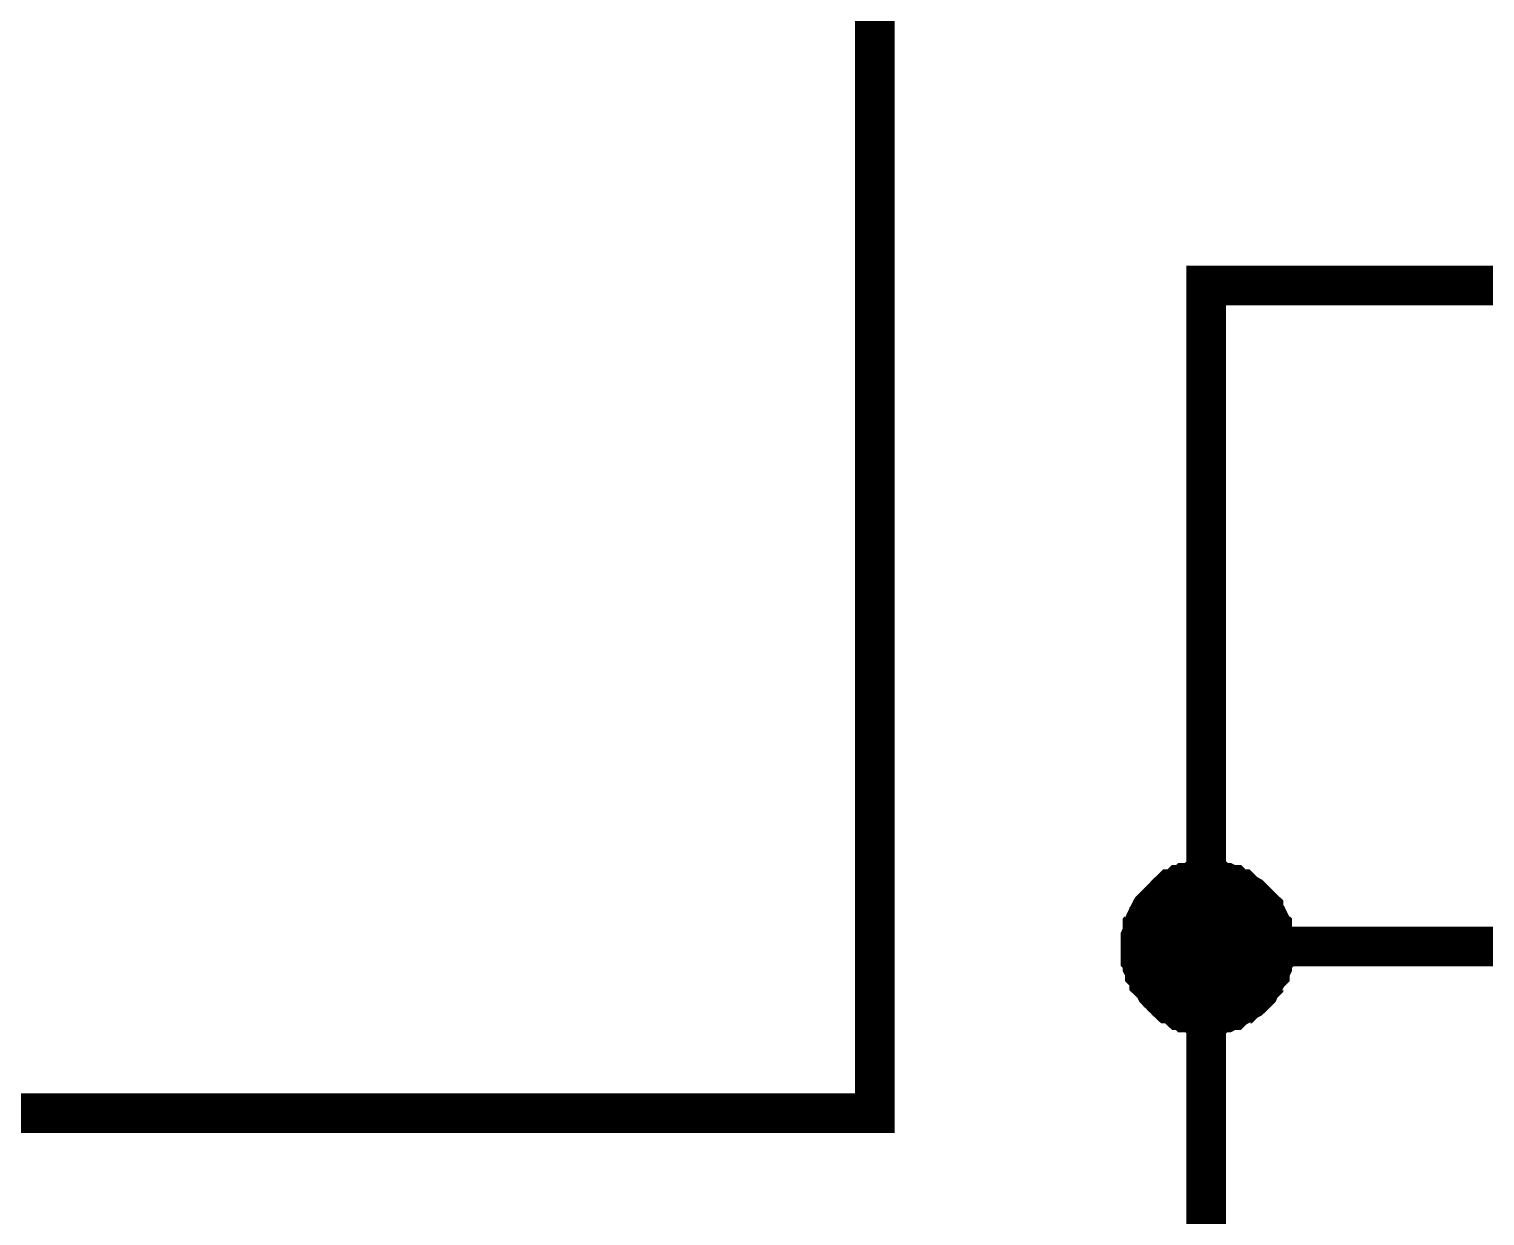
# Model space of a CAD drawing. Header units: millimetres. Extents: x -2024 to 917, y -725 to 13.
# Drawn here: x 735.56 to 746.54, y -400.82 to -391.87 of the extents above; entities that cross this region are included whole.
import ezdxf

# ---------------------------------------------------------------- set-up
doc = ezdxf.new("R2010")
doc.units = ezdxf.units.MM
doc.layers.add('Sheet', color=255, linetype='Continuous')

msp = doc.modelspace()

# ---------------------------------------------------------------- linework, layer by layer
at = {"layer": 'Sheet'}
for points, const_width in [([(694.474, -358.796), (694.474, -366.297), (699.472, -366.297), (699.472, -400.044), (741.942, -400.044), (741.942, -376.299), (749.44, -376.299)], 0.3), ([(746.941, -403.787), (744.441, -403.787), (744.441, -398.786), (744.441, -393.802), (771.933, -393.802)], 0.3), ([(743.945, -398.786), (743.945, -398.769), (743.945, -398.736), (743.945, -398.72), (743.961, -398.687), (743.961, -398.67), (743.961, -398.637), (743.978, -398.62), (743.978, -398.604), (743.994, -398.571), (744.011, -398.554), (744.011, -398.537), (744.028, -398.504), (744.044, -398.488), (744.061, -398.471), (744.077, -398.455), (744.094, -398.438), (744.11, -398.422), (744.127, -398.405), (744.143, -398.388), (744.16, -398.372), (744.177, -398.355), (744.21, -398.355), (744.226, -398.339), (744.243, -398.322), (744.276, -398.322), (744.292, -398.306), (744.309, -398.306), (744.342, -398.306), (744.359, -398.289), (744.392, -398.289), (744.408, -398.289), (744.441, -398.289)], 0.3), ([(743.945, -398.786), (743.945, -398.769), (743.945, -398.736), (743.945, -398.72), (743.961, -398.687), (743.961, -398.67), (743.961, -398.637), (743.978, -398.62), (743.978, -398.604), (743.994, -398.571), (744.011, -398.554), (744.011, -398.537), (744.028, -398.504), (744.044, -398.488), (744.061, -398.471), (744.077, -398.455), (744.094, -398.438), (744.11, -398.422), (744.127, -398.405), (744.143, -398.388), (744.16, -398.372), (744.177, -398.355), (744.21, -398.355), (744.226, -398.339), (744.243, -398.322), (744.276, -398.322), (744.292, -398.306), (744.309, -398.306), (744.342, -398.306), (744.359, -398.289), (744.392, -398.289), (744.408, -398.289), (744.441, -398.289)], 0.3), ([(743.945, -398.786), (743.945, -398.769), (743.945, -398.736), (743.945, -398.72), (743.961, -398.687), (743.961, -398.67), (743.961, -398.637), (743.978, -398.62), (743.978, -398.604), (743.994, -398.571), (744.011, -398.554), (744.011, -398.537), (744.028, -398.504), (744.044, -398.488), (744.061, -398.471), (744.077, -398.455), (744.094, -398.438), (744.11, -398.422), (744.127, -398.405), (744.143, -398.388), (744.16, -398.372), (744.177, -398.355), (744.21, -398.355), (744.226, -398.339), (744.243, -398.322), (744.276, -398.322), (744.292, -398.306), (744.309, -398.306), (744.342, -398.306), (744.359, -398.289), (744.392, -398.289), (744.408, -398.289), (744.441, -398.289)], 0.3), ([(743.945, -398.786), (743.945, -398.769), (743.945, -398.736), (743.945, -398.72), (743.961, -398.687), (743.961, -398.67), (743.961, -398.637), (743.978, -398.62), (743.978, -398.604), (743.994, -398.571), (744.011, -398.554), (744.011, -398.537), (744.028, -398.504), (744.044, -398.488), (744.061, -398.471), (744.077, -398.455), (744.094, -398.438), (744.11, -398.422), (744.127, -398.405), (744.143, -398.388), (744.16, -398.372), (744.177, -398.355), (744.21, -398.355), (744.226, -398.339), (744.243, -398.322), (744.276, -398.322), (744.292, -398.306), (744.309, -398.306), (744.342, -398.306), (744.359, -398.289), (744.392, -398.289), (744.408, -398.289), (744.441, -398.289)], 0.3), ([(744.441, -398.289), (744.441, -398.289)], 0.3), ([(744.441, -398.289), (744.474, -398.289), (744.491, -398.289), (744.524, -398.289), (744.541, -398.306), (744.574, -398.306), (744.59, -398.306), (744.623, -398.322), (744.64, -398.322), (744.656, -398.339), (744.69, -398.355), (744.706, -398.355), (744.723, -398.372), (744.739, -398.388), (744.772, -398.405), (744.789, -398.422), (744.805, -398.438), (744.822, -398.455), (744.839, -398.471), (744.855, -398.488), (744.872, -398.504), (744.872, -398.537), (744.888, -398.554), (744.905, -398.571), (744.921, -398.604), (744.921, -398.62), (744.938, -398.637), (744.938, -398.67), (744.938, -398.687), (744.954, -398.72), (744.954, -398.736), (744.954, -398.769), (744.954, -398.786)], 0.3), ([(744.441, -398.289), (744.441, -398.289)], 0.3), ([(744.441, -398.289), (744.474, -398.289), (744.491, -398.289), (744.524, -398.289), (744.541, -398.306), (744.574, -398.306), (744.59, -398.306), (744.623, -398.322), (744.64, -398.322), (744.656, -398.339), (744.69, -398.355), (744.706, -398.355), (744.723, -398.372), (744.739, -398.388), (744.772, -398.405), (744.789, -398.422), (744.805, -398.438), (744.822, -398.455), (744.839, -398.471), (744.855, -398.488), (744.872, -398.504), (744.872, -398.537), (744.888, -398.554), (744.905, -398.571), (744.921, -398.604), (744.921, -398.62), (744.938, -398.637), (744.938, -398.67), (744.938, -398.687), (744.954, -398.72), (744.954, -398.736), (744.954, -398.769), (744.954, -398.786)], 0.3), ([(744.441, -398.289), (744.441, -398.289)], 0.3), ([(744.441, -398.289), (744.474, -398.289), (744.491, -398.289), (744.524, -398.289), (744.541, -398.306), (744.574, -398.306), (744.59, -398.306), (744.623, -398.322), (744.64, -398.322), (744.656, -398.339), (744.69, -398.355), (744.706, -398.355), (744.723, -398.372), (744.739, -398.388), (744.772, -398.405), (744.789, -398.422), (744.805, -398.438), (744.822, -398.455), (744.839, -398.471), (744.855, -398.488), (744.872, -398.504), (744.872, -398.537), (744.888, -398.554), (744.905, -398.571), (744.921, -398.604), (744.921, -398.62), (744.938, -398.637), (744.938, -398.67), (744.938, -398.687), (744.954, -398.72), (744.954, -398.736), (744.954, -398.769), (744.954, -398.786)], 0.3), ([(744.441, -398.289), (744.441, -398.289)], 0.3), ([(744.441, -398.289), (744.474, -398.289), (744.491, -398.289), (744.524, -398.289), (744.541, -398.306), (744.574, -398.306), (744.59, -398.306), (744.623, -398.322), (744.64, -398.322), (744.656, -398.339), (744.69, -398.355), (744.706, -398.355), (744.723, -398.372), (744.739, -398.388), (744.772, -398.405), (744.789, -398.422), (744.805, -398.438), (744.822, -398.455), (744.839, -398.471), (744.855, -398.488), (744.872, -398.504), (744.872, -398.537), (744.888, -398.554), (744.905, -398.571), (744.921, -398.604), (744.921, -398.62), (744.938, -398.637), (744.938, -398.67), (744.938, -398.687), (744.954, -398.72), (744.954, -398.736), (744.954, -398.769), (744.954, -398.786)], 0.3), ([(743.945, -398.786), (743.945, -398.769), (743.945, -398.736), (743.945, -398.72), (743.961, -398.687), (743.961, -398.67), (743.961, -398.637), (743.978, -398.62), (743.978, -398.604), (743.994, -398.571), (744.011, -398.554), (744.011, -398.537), (744.028, -398.504), (744.044, -398.488), (744.061, -398.471), (744.077, -398.455), (744.094, -398.438), (744.11, -398.422), (744.127, -398.405), (744.143, -398.388), (744.16, -398.372), (744.177, -398.355), (744.21, -398.355), (744.226, -398.339), (744.243, -398.322), (744.276, -398.322), (744.292, -398.306), (744.309, -398.306), (744.342, -398.306), (744.359, -398.289), (744.392, -398.289), (744.408, -398.289), (744.441, -398.289)], 0.0991), ([(743.945, -398.786), (743.945, -398.769), (743.945, -398.736), (743.945, -398.72), (743.961, -398.687), (743.961, -398.67), (743.961, -398.637), (743.978, -398.62), (743.978, -398.604), (743.994, -398.571), (744.011, -398.554), (744.011, -398.537), (744.028, -398.504), (744.044, -398.488), (744.061, -398.471), (744.077, -398.455), (744.094, -398.438), (744.11, -398.422), (744.127, -398.405), (744.143, -398.388), (744.16, -398.372), (744.177, -398.355), (744.21, -398.355), (744.226, -398.339), (744.243, -398.322), (744.276, -398.322), (744.292, -398.306), (744.309, -398.306), (744.342, -398.306), (744.359, -398.289), (744.392, -398.289), (744.408, -398.289), (744.441, -398.289)], 0.0991), ([(743.945, -398.786), (743.945, -398.769), (743.945, -398.736), (743.945, -398.72), (743.961, -398.687), (743.961, -398.67), (743.961, -398.637), (743.978, -398.62), (743.978, -398.604), (743.994, -398.571), (744.011, -398.554), (744.011, -398.537), (744.028, -398.504), (744.044, -398.488), (744.061, -398.471), (744.077, -398.455), (744.094, -398.438), (744.11, -398.422), (744.127, -398.405), (744.143, -398.388), (744.16, -398.372), (744.177, -398.355), (744.21, -398.355), (744.226, -398.339), (744.243, -398.322), (744.276, -398.322), (744.292, -398.306), (744.309, -398.306), (744.342, -398.306), (744.359, -398.289), (744.392, -398.289), (744.408, -398.289), (744.441, -398.289)], 0.0991), ([(743.945, -398.786), (743.945, -398.769), (743.945, -398.736), (743.945, -398.72), (743.961, -398.687), (743.961, -398.67), (743.961, -398.637), (743.978, -398.62), (743.978, -398.604), (743.994, -398.571), (744.011, -398.554), (744.011, -398.537), (744.028, -398.504), (744.044, -398.488), (744.061, -398.471), (744.077, -398.455), (744.094, -398.438), (744.11, -398.422), (744.127, -398.405), (744.143, -398.388), (744.16, -398.372), (744.177, -398.355), (744.21, -398.355), (744.226, -398.339), (744.243, -398.322), (744.276, -398.322), (744.292, -398.306), (744.309, -398.306), (744.342, -398.306), (744.359, -398.289), (744.392, -398.289), (744.408, -398.289), (744.441, -398.289)], 0.0991), ([(744.441, -398.289), (744.441, -398.289)], 0.0991), ([(744.441, -398.289), (744.474, -398.289), (744.491, -398.289), (744.524, -398.289), (744.541, -398.306), (744.574, -398.306), (744.59, -398.306), (744.623, -398.322), (744.64, -398.322), (744.656, -398.339), (744.69, -398.355), (744.706, -398.355), (744.723, -398.372), (744.739, -398.388), (744.772, -398.405), (744.789, -398.422), (744.805, -398.438), (744.822, -398.455), (744.839, -398.471), (744.855, -398.488), (744.872, -398.504), (744.872, -398.537), (744.888, -398.554), (744.905, -398.571), (744.921, -398.604), (744.921, -398.62), (744.938, -398.637), (744.938, -398.67), (744.938, -398.687), (744.954, -398.72), (744.954, -398.736), (744.954, -398.769), (744.954, -398.786)], 0.0991), ([(744.441, -398.289), (744.441, -398.289)], 0.0991), ([(744.441, -398.289), (744.474, -398.289), (744.491, -398.289), (744.524, -398.289), (744.541, -398.306), (744.574, -398.306), (744.59, -398.306), (744.623, -398.322), (744.64, -398.322), (744.656, -398.339), (744.69, -398.355), (744.706, -398.355), (744.723, -398.372), (744.739, -398.388), (744.772, -398.405), (744.789, -398.422), (744.805, -398.438), (744.822, -398.455), (744.839, -398.471), (744.855, -398.488), (744.872, -398.504), (744.872, -398.537), (744.888, -398.554), (744.905, -398.571), (744.921, -398.604), (744.921, -398.62), (744.938, -398.637), (744.938, -398.67), (744.938, -398.687), (744.954, -398.72), (744.954, -398.736), (744.954, -398.769), (744.954, -398.786)], 0.0991), ([(744.441, -398.289), (744.441, -398.289)], 0.0991), ([(744.441, -398.289), (744.474, -398.289), (744.491, -398.289), (744.524, -398.289), (744.541, -398.306), (744.574, -398.306), (744.59, -398.306), (744.623, -398.322), (744.64, -398.322), (744.656, -398.339), (744.69, -398.355), (744.706, -398.355), (744.723, -398.372), (744.739, -398.388), (744.772, -398.405), (744.789, -398.422), (744.805, -398.438), (744.822, -398.455), (744.839, -398.471), (744.855, -398.488), (744.872, -398.504), (744.872, -398.537), (744.888, -398.554), (744.905, -398.571), (744.921, -398.604), (744.921, -398.62), (744.938, -398.637), (744.938, -398.67), (744.938, -398.687), (744.954, -398.72), (744.954, -398.736), (744.954, -398.769), (744.954, -398.786)], 0.0991), ([(744.441, -398.289), (744.441, -398.289)], 0.0991), ([(744.441, -398.289), (744.474, -398.289), (744.491, -398.289), (744.524, -398.289), (744.541, -398.306), (744.574, -398.306), (744.59, -398.306), (744.623, -398.322), (744.64, -398.322), (744.656, -398.339), (744.69, -398.355), (744.706, -398.355), (744.723, -398.372), (744.739, -398.388), (744.772, -398.405), (744.789, -398.422), (744.805, -398.438), (744.822, -398.455), (744.839, -398.471), (744.855, -398.488), (744.872, -398.504), (744.872, -398.537), (744.888, -398.554), (744.905, -398.571), (744.921, -398.604), (744.921, -398.62), (744.938, -398.637), (744.938, -398.67), (744.938, -398.687), (744.954, -398.72), (744.954, -398.736), (744.954, -398.769), (744.954, -398.786)], 0.0991), ([(744.441, -399.299), (744.408, -399.299), (744.392, -399.299), (744.359, -399.299), (744.342, -399.283), (744.309, -399.283), (744.292, -399.283), (744.276, -399.266), (744.243, -399.266), (744.226, -399.25), (744.21, -399.233), (744.177, -399.216), (744.16, -399.216), (744.143, -399.2), (744.127, -399.183), (744.11, -399.167), (744.094, -399.15), (744.077, -399.134), (744.061, -399.117), (744.044, -399.084), (744.028, -399.067), (744.011, -399.051), (744.011, -399.034), (743.994, -399.001), (743.978, -398.985), (743.978, -398.968), (743.961, -398.935), (743.961, -398.918), (743.961, -398.885), (743.945, -398.869), (743.945, -398.836), (743.945, -398.819), (743.945, -398.786)], 0.3), ([(743.945, -398.786), (743.945, -398.786)], 0.3), ([(744.441, -399.299), (744.408, -399.299), (744.392, -399.299), (744.359, -399.299), (744.342, -399.283), (744.309, -399.283), (744.292, -399.283), (744.276, -399.266), (744.243, -399.266), (744.226, -399.25), (744.21, -399.233), (744.177, -399.216), (744.16, -399.216), (744.143, -399.2), (744.127, -399.183), (744.11, -399.167), (744.094, -399.15), (744.077, -399.134), (744.061, -399.117), (744.044, -399.084), (744.028, -399.067), (744.011, -399.051), (744.011, -399.034), (743.994, -399.001), (743.978, -398.985), (743.978, -398.968), (743.961, -398.935), (743.961, -398.918), (743.961, -398.885), (743.945, -398.869), (743.945, -398.836), (743.945, -398.819), (743.945, -398.786)], 0.3), ([(743.945, -398.786), (743.945, -398.786)], 0.3), ([(744.441, -399.299), (744.408, -399.299), (744.392, -399.299), (744.359, -399.299), (744.342, -399.283), (744.309, -399.283), (744.292, -399.283), (744.276, -399.266), (744.243, -399.266), (744.226, -399.25), (744.21, -399.233), (744.177, -399.216), (744.16, -399.216), (744.143, -399.2), (744.127, -399.183), (744.11, -399.167), (744.094, -399.15), (744.077, -399.134), (744.061, -399.117), (744.044, -399.084), (744.028, -399.067), (744.011, -399.051), (744.011, -399.034), (743.994, -399.001), (743.978, -398.985), (743.978, -398.968), (743.961, -398.935), (743.961, -398.918), (743.961, -398.885), (743.945, -398.869), (743.945, -398.836), (743.945, -398.819), (743.945, -398.786)], 0.3), ([(743.945, -398.786), (743.945, -398.786)], 0.3), ([(744.441, -399.299), (744.408, -399.299), (744.392, -399.299), (744.359, -399.299), (744.342, -399.283), (744.309, -399.283), (744.292, -399.283), (744.276, -399.266), (744.243, -399.266), (744.226, -399.25), (744.21, -399.233), (744.177, -399.216), (744.16, -399.216), (744.143, -399.2), (744.127, -399.183), (744.11, -399.167), (744.094, -399.15), (744.077, -399.134), (744.061, -399.117), (744.044, -399.084), (744.028, -399.067), (744.011, -399.051), (744.011, -399.034), (743.994, -399.001), (743.978, -398.985), (743.978, -398.968), (743.961, -398.935), (743.961, -398.918), (743.961, -398.885), (743.945, -398.869), (743.945, -398.836), (743.945, -398.819), (743.945, -398.786)], 0.3), ([(743.945, -398.786), (743.945, -398.786)], 0.3), ([(744.441, -398.786), (759.437, -398.786)], 0.3), ([(744.954, -398.786), (744.954, -398.819), (744.954, -398.836), (744.954, -398.869), (744.938, -398.885), (744.938, -398.918), (744.938, -398.935), (744.921, -398.968), (744.921, -398.985), (744.905, -399.001), (744.888, -399.034), (744.872, -399.051), (744.872, -399.067), (744.855, -399.084), (744.839, -399.117), (744.822, -399.134), (744.805, -399.15), (744.789, -399.167), (744.772, -399.183), (744.739, -399.2), (744.723, -399.216), (744.706, -399.216), (744.69, -399.233), (744.656, -399.25), (744.64, -399.266), (744.623, -399.266), (744.59, -399.283), (744.574, -399.283), (744.541, -399.283), (744.524, -399.299), (744.491, -399.299), (744.474, -399.299), (744.441, -399.299)], 0.3), ([(744.954, -398.786), (744.954, -398.819), (744.954, -398.836), (744.954, -398.869), (744.938, -398.885), (744.938, -398.918), (744.938, -398.935), (744.921, -398.968), (744.921, -398.985), (744.905, -399.001), (744.888, -399.034), (744.872, -399.051), (744.872, -399.067), (744.855, -399.084), (744.839, -399.117), (744.822, -399.134), (744.805, -399.15), (744.789, -399.167), (744.772, -399.183), (744.739, -399.2), (744.723, -399.216), (744.706, -399.216), (744.69, -399.233), (744.656, -399.25), (744.64, -399.266), (744.623, -399.266), (744.59, -399.283), (744.574, -399.283), (744.541, -399.283), (744.524, -399.299), (744.491, -399.299), (744.474, -399.299), (744.441, -399.299)], 0.3), ([(744.954, -398.786), (744.954, -398.819), (744.954, -398.836), (744.954, -398.869), (744.938, -398.885), (744.938, -398.918), (744.938, -398.935), (744.921, -398.968), (744.921, -398.985), (744.905, -399.001), (744.888, -399.034), (744.872, -399.051), (744.872, -399.067), (744.855, -399.084), (744.839, -399.117), (744.822, -399.134), (744.805, -399.15), (744.789, -399.167), (744.772, -399.183), (744.739, -399.2), (744.723, -399.216), (744.706, -399.216), (744.69, -399.233), (744.656, -399.25), (744.64, -399.266), (744.623, -399.266), (744.59, -399.283), (744.574, -399.283), (744.541, -399.283), (744.524, -399.299), (744.491, -399.299), (744.474, -399.299), (744.441, -399.299)], 0.3), ([(744.954, -398.786), (744.954, -398.819), (744.954, -398.836), (744.954, -398.869), (744.938, -398.885), (744.938, -398.918), (744.938, -398.935), (744.921, -398.968), (744.921, -398.985), (744.905, -399.001), (744.888, -399.034), (744.872, -399.051), (744.872, -399.067), (744.855, -399.084), (744.839, -399.117), (744.822, -399.134), (744.805, -399.15), (744.789, -399.167), (744.772, -399.183), (744.739, -399.2), (744.723, -399.216), (744.706, -399.216), (744.69, -399.233), (744.656, -399.25), (744.64, -399.266), (744.623, -399.266), (744.59, -399.283), (744.574, -399.283), (744.541, -399.283), (744.524, -399.299), (744.491, -399.299), (744.474, -399.299), (744.441, -399.299)], 0.3), ([(744.954, -398.786), (744.954, -398.786), (744.954, -398.786), (744.954, -398.786), (744.954, -398.786), (744.954, -398.786), (744.954, -398.786), (744.954, -398.786), (744.954, -398.786), (744.954, -398.786), (744.954, -398.786), (744.954, -398.786), (744.954, -398.786), (744.954, -398.786), (744.954, -398.786), (744.954, -398.786), (744.954, -398.786), (744.954, -398.786), (744.954, -398.786), (744.954, -398.786), (744.954, -398.786), (744.954, -398.786), (744.954, -398.786), (744.954, -398.786), (744.954, -398.786), (744.954, -398.786), (744.954, -398.786), (744.954, -398.786), (744.954, -398.786), (744.954, -398.786), (744.954, -398.786), (744.954, -398.786), (744.954, -398.786)], 0.3), ([(744.954, -398.786), (744.954, -398.786)], 0.3), ([(744.954, -398.786), (744.954, -398.786), (744.954, -398.786), (744.954, -398.786), (744.954, -398.786), (744.954, -398.786), (744.954, -398.786), (744.954, -398.786), (744.954, -398.786), (744.954, -398.786), (744.954, -398.786), (744.954, -398.786), (744.954, -398.786), (744.954, -398.786), (744.954, -398.786), (744.954, -398.786), (744.954, -398.786), (744.954, -398.786), (744.954, -398.786), (744.954, -398.786), (744.954, -398.786), (744.954, -398.786), (744.954, -398.786), (744.954, -398.786), (744.954, -398.786), (744.954, -398.786), (744.954, -398.786), (744.954, -398.786), (744.954, -398.786), (744.954, -398.786), (744.954, -398.786), (744.954, -398.786), (744.954, -398.786)], 0.3), ([(744.954, -398.786), (744.954, -398.786)], 0.3), ([(744.954, -398.786), (744.954, -398.786), (744.954, -398.786), (744.954, -398.786), (744.954, -398.786), (744.954, -398.786), (744.954, -398.786), (744.954, -398.786), (744.954, -398.786), (744.954, -398.786), (744.954, -398.786), (744.954, -398.786), (744.954, -398.786), (744.954, -398.786), (744.954, -398.786), (744.954, -398.786), (744.954, -398.786), (744.954, -398.786), (744.954, -398.786), (744.954, -398.786), (744.954, -398.786), (744.954, -398.786), (744.954, -398.786), (744.954, -398.786), (744.954, -398.786), (744.954, -398.786), (744.954, -398.786), (744.954, -398.786), (744.954, -398.786), (744.954, -398.786), (744.954, -398.786), (744.954, -398.786), (744.954, -398.786)], 0.3), ([(744.954, -398.786), (744.954, -398.786)], 0.3), ([(744.954, -398.786), (744.954, -398.786), (744.954, -398.786), (744.954, -398.786), (744.954, -398.786), (744.954, -398.786), (744.954, -398.786), (744.954, -398.786), (744.954, -398.786), (744.954, -398.786), (744.954, -398.786), (744.954, -398.786), (744.954, -398.786), (744.954, -398.786), (744.954, -398.786), (744.954, -398.786), (744.954, -398.786), (744.954, -398.786), (744.954, -398.786), (744.954, -398.786), (744.954, -398.786), (744.954, -398.786), (744.954, -398.786), (744.954, -398.786), (744.954, -398.786), (744.954, -398.786), (744.954, -398.786), (744.954, -398.786), (744.954, -398.786), (744.954, -398.786), (744.954, -398.786), (744.954, -398.786), (744.954, -398.786)], 0.3), ([(744.954, -398.786), (744.954, -398.786)], 0.3), ([(744.441, -399.299), (744.408, -399.299), (744.392, -399.299), (744.359, -399.299), (744.342, -399.283), (744.309, -399.283), (744.292, -399.283), (744.276, -399.266), (744.243, -399.266), (744.226, -399.25), (744.21, -399.233), (744.177, -399.216), (744.16, -399.216), (744.143, -399.2), (744.127, -399.183), (744.11, -399.167), (744.094, -399.15), (744.077, -399.134), (744.061, -399.117), (744.044, -399.084), (744.028, -399.067), (744.011, -399.051), (744.011, -399.034), (743.994, -399.001), (743.978, -398.985), (743.978, -398.968), (743.961, -398.935), (743.961, -398.918), (743.961, -398.885), (743.945, -398.869), (743.945, -398.836), (743.945, -398.819), (743.945, -398.786)], 0.0991), ([(743.945, -398.786), (743.945, -398.786)], 0.0991), ([(744.441, -399.299), (744.408, -399.299), (744.392, -399.299), (744.359, -399.299), (744.342, -399.283), (744.309, -399.283), (744.292, -399.283), (744.276, -399.266), (744.243, -399.266), (744.226, -399.25), (744.21, -399.233), (744.177, -399.216), (744.16, -399.216), (744.143, -399.2), (744.127, -399.183), (744.11, -399.167), (744.094, -399.15), (744.077, -399.134), (744.061, -399.117), (744.044, -399.084), (744.028, -399.067), (744.011, -399.051), (744.011, -399.034), (743.994, -399.001), (743.978, -398.985), (743.978, -398.968), (743.961, -398.935), (743.961, -398.918), (743.961, -398.885), (743.945, -398.869), (743.945, -398.836), (743.945, -398.819), (743.945, -398.786)], 0.0991), ([(743.945, -398.786), (743.945, -398.786)], 0.0991), ([(744.441, -399.299), (744.408, -399.299), (744.392, -399.299), (744.359, -399.299), (744.342, -399.283), (744.309, -399.283), (744.292, -399.283), (744.276, -399.266), (744.243, -399.266), (744.226, -399.25), (744.21, -399.233), (744.177, -399.216), (744.16, -399.216), (744.143, -399.2), (744.127, -399.183), (744.11, -399.167), (744.094, -399.15), (744.077, -399.134), (744.061, -399.117), (744.044, -399.084), (744.028, -399.067), (744.011, -399.051), (744.011, -399.034), (743.994, -399.001), (743.978, -398.985), (743.978, -398.968), (743.961, -398.935), (743.961, -398.918), (743.961, -398.885), (743.945, -398.869), (743.945, -398.836), (743.945, -398.819), (743.945, -398.786)], 0.0991), ([(743.945, -398.786), (743.945, -398.786)], 0.0991), ([(744.441, -399.299), (744.408, -399.299), (744.392, -399.299), (744.359, -399.299), (744.342, -399.283), (744.309, -399.283), (744.292, -399.283), (744.276, -399.266), (744.243, -399.266), (744.226, -399.25), (744.21, -399.233), (744.177, -399.216), (744.16, -399.216), (744.143, -399.2), (744.127, -399.183), (744.11, -399.167), (744.094, -399.15), (744.077, -399.134), (744.061, -399.117), (744.044, -399.084), (744.028, -399.067), (744.011, -399.051), (744.011, -399.034), (743.994, -399.001), (743.978, -398.985), (743.978, -398.968), (743.961, -398.935), (743.961, -398.918), (743.961, -398.885), (743.945, -398.869), (743.945, -398.836), (743.945, -398.819), (743.945, -398.786)], 0.0991), ([(743.945, -398.786), (743.945, -398.786)], 0.0991), ([(744.954, -398.786), (744.954, -398.819), (744.954, -398.836), (744.954, -398.869), (744.938, -398.885), (744.938, -398.918), (744.938, -398.935), (744.921, -398.968), (744.921, -398.985), (744.905, -399.001), (744.888, -399.034), (744.872, -399.051), (744.872, -399.067), (744.855, -399.084), (744.839, -399.117), (744.822, -399.134), (744.805, -399.15), (744.789, -399.167), (744.772, -399.183), (744.739, -399.2), (744.723, -399.216), (744.706, -399.216), (744.69, -399.233), (744.656, -399.25), (744.64, -399.266), (744.623, -399.266), (744.59, -399.283), (744.574, -399.283), (744.541, -399.283), (744.524, -399.299), (744.491, -399.299), (744.474, -399.299), (744.441, -399.299)], 0.0991), ([(744.954, -398.786), (744.954, -398.819), (744.954, -398.836), (744.954, -398.869), (744.938, -398.885), (744.938, -398.918), (744.938, -398.935), (744.921, -398.968), (744.921, -398.985), (744.905, -399.001), (744.888, -399.034), (744.872, -399.051), (744.872, -399.067), (744.855, -399.084), (744.839, -399.117), (744.822, -399.134), (744.805, -399.15), (744.789, -399.167), (744.772, -399.183), (744.739, -399.2), (744.723, -399.216), (744.706, -399.216), (744.69, -399.233), (744.656, -399.25), (744.64, -399.266), (744.623, -399.266), (744.59, -399.283), (744.574, -399.283), (744.541, -399.283), (744.524, -399.299), (744.491, -399.299), (744.474, -399.299), (744.441, -399.299)], 0.0991), ([(744.954, -398.786), (744.954, -398.819), (744.954, -398.836), (744.954, -398.869), (744.938, -398.885), (744.938, -398.918), (744.938, -398.935), (744.921, -398.968), (744.921, -398.985), (744.905, -399.001), (744.888, -399.034), (744.872, -399.051), (744.872, -399.067), (744.855, -399.084), (744.839, -399.117), (744.822, -399.134), (744.805, -399.15), (744.789, -399.167), (744.772, -399.183), (744.739, -399.2), (744.723, -399.216), (744.706, -399.216), (744.69, -399.233), (744.656, -399.25), (744.64, -399.266), (744.623, -399.266), (744.59, -399.283), (744.574, -399.283), (744.541, -399.283), (744.524, -399.299), (744.491, -399.299), (744.474, -399.299), (744.441, -399.299)], 0.0991), ([(744.954, -398.786), (744.954, -398.819), (744.954, -398.836), (744.954, -398.869), (744.938, -398.885), (744.938, -398.918), (744.938, -398.935), (744.921, -398.968), (744.921, -398.985), (744.905, -399.001), (744.888, -399.034), (744.872, -399.051), (744.872, -399.067), (744.855, -399.084), (744.839, -399.117), (744.822, -399.134), (744.805, -399.15), (744.789, -399.167), (744.772, -399.183), (744.739, -399.2), (744.723, -399.216), (744.706, -399.216), (744.69, -399.233), (744.656, -399.25), (744.64, -399.266), (744.623, -399.266), (744.59, -399.283), (744.574, -399.283), (744.541, -399.283), (744.524, -399.299), (744.491, -399.299), (744.474, -399.299), (744.441, -399.299)], 0.0991), ([(744.954, -398.786), (744.954, -398.786), (744.954, -398.786), (744.954, -398.786), (744.954, -398.786), (744.954, -398.786), (744.954, -398.786), (744.954, -398.786), (744.954, -398.786), (744.954, -398.786), (744.954, -398.786), (744.954, -398.786), (744.954, -398.786), (744.954, -398.786), (744.954, -398.786), (744.954, -398.786), (744.954, -398.786), (744.954, -398.786), (744.954, -398.786), (744.954, -398.786), (744.954, -398.786), (744.954, -398.786), (744.954, -398.786), (744.954, -398.786), (744.954, -398.786), (744.954, -398.786), (744.954, -398.786), (744.954, -398.786), (744.954, -398.786), (744.954, -398.786), (744.954, -398.786), (744.954, -398.786), (744.954, -398.786)], 0.0991), ([(744.954, -398.786), (744.954, -398.786)], 0.0991), ([(744.954, -398.786), (744.954, -398.786), (744.954, -398.786), (744.954, -398.786), (744.954, -398.786), (744.954, -398.786), (744.954, -398.786), (744.954, -398.786), (744.954, -398.786), (744.954, -398.786), (744.954, -398.786), (744.954, -398.786), (744.954, -398.786), (744.954, -398.786), (744.954, -398.786), (744.954, -398.786), (744.954, -398.786), (744.954, -398.786), (744.954, -398.786), (744.954, -398.786), (744.954, -398.786), (744.954, -398.786), (744.954, -398.786), (744.954, -398.786), (744.954, -398.786), (744.954, -398.786), (744.954, -398.786), (744.954, -398.786), (744.954, -398.786), (744.954, -398.786), (744.954, -398.786), (744.954, -398.786), (744.954, -398.786)], 0.0991), ([(744.954, -398.786), (744.954, -398.786)], 0.0991), ([(744.954, -398.786), (744.954, -398.786), (744.954, -398.786), (744.954, -398.786), (744.954, -398.786), (744.954, -398.786), (744.954, -398.786), (744.954, -398.786), (744.954, -398.786), (744.954, -398.786), (744.954, -398.786), (744.954, -398.786), (744.954, -398.786), (744.954, -398.786), (744.954, -398.786), (744.954, -398.786), (744.954, -398.786), (744.954, -398.786), (744.954, -398.786), (744.954, -398.786), (744.954, -398.786), (744.954, -398.786), (744.954, -398.786), (744.954, -398.786), (744.954, -398.786), (744.954, -398.786), (744.954, -398.786), (744.954, -398.786), (744.954, -398.786), (744.954, -398.786), (744.954, -398.786), (744.954, -398.786), (744.954, -398.786)], 0.0991), ([(744.954, -398.786), (744.954, -398.786)], 0.0991), ([(744.954, -398.786), (744.954, -398.786), (744.954, -398.786), (744.954, -398.786), (744.954, -398.786), (744.954, -398.786), (744.954, -398.786), (744.954, -398.786), (744.954, -398.786), (744.954, -398.786), (744.954, -398.786), (744.954, -398.786), (744.954, -398.786), (744.954, -398.786), (744.954, -398.786), (744.954, -398.786), (744.954, -398.786), (744.954, -398.786), (744.954, -398.786), (744.954, -398.786), (744.954, -398.786), (744.954, -398.786), (744.954, -398.786), (744.954, -398.786), (744.954, -398.786), (744.954, -398.786), (744.954, -398.786), (744.954, -398.786), (744.954, -398.786), (744.954, -398.786), (744.954, -398.786), (744.954, -398.786), (744.954, -398.786)], 0.0991), ([(744.954, -398.786), (744.954, -398.786)], 0.0991)]:
    msp.add_lwpolyline(points, dxfattribs=dict(at, const_width=const_width))
at = {"layer": 'Sheet', "const_width": 0.508}
msp.add_lwpolyline([(744.189, -398.786, 1), (744.697, -398.786, 1)], format="xyb", close=True, dxfattribs=at)

doc.saveas('drawing.dxf')
